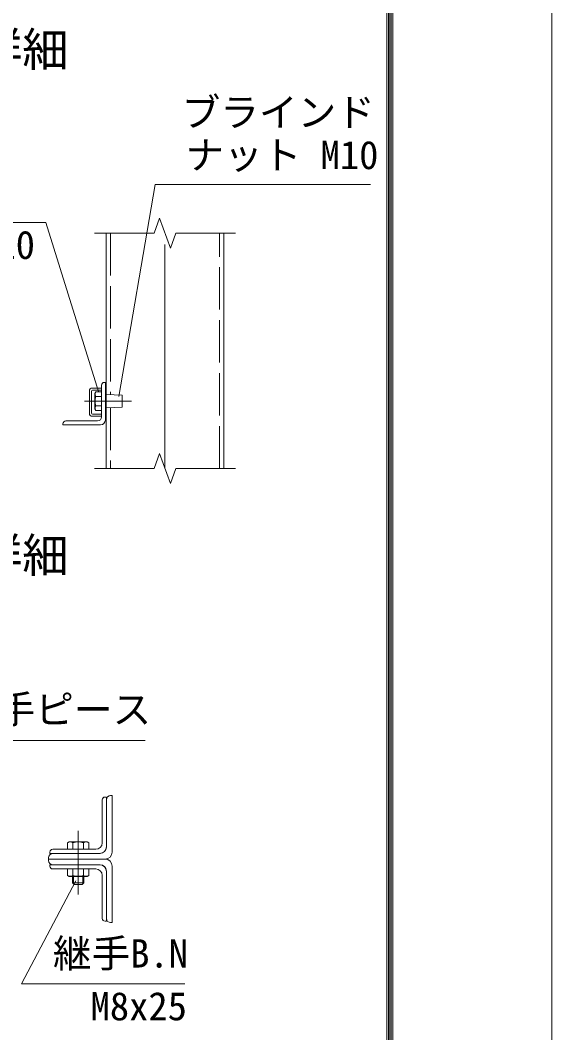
# Model space of a CAD drawing. Units: millimetres at full size; details may follow other scales. Extents: x -10500 to 10500, y -7425 to 7425.
# Drawn here: x 8243 to 10500, y -3808 to 497 of the extents above; entities that cross this region are included whole.
import ezdxf
from ezdxf.enums import TextEntityAlignment as Align

# ---------------------------------------------------------------- set-up
doc = ezdxf.new("R2010")
doc.units = ezdxf.units.MM
doc.header["$LTSCALE"] = 30
doc.linetypes.add('DASHED', pattern=[7.5, 6, -1.5])
doc.linetypes.add('USER1', pattern=[50.8, 31.75, -6.35, 6.35, -6.35])
for name, color, linetype, lineweight in [('0-0_D-STR-TXT', 7, 'Continuous', 13), ('0-1_D-STR-DIM', 7, 'Continuous', 13), ('0-2_D-STR1', 1, 'Continuous', 18), ('0-3_D-BMK', 2, 'USER1', 13), ('0-4_D-STR3', 3, 'Continuous', 13), ('0-A_D-TTL-TXT', 7, 'Continuous', 13), ('0-C_D-TTL', 7, 'Continuous', 18)]:
    doc.layers.add(name, color=color, linetype=linetype, lineweight=lineweight)
doc.styles.add('ＭＳ ゴシック', font='')
doc.styles.get('ＭＳ ゴシック').set_extended_font_data('MS Gothic')

msp = doc.modelspace()

# ---------------------------------------------------------------- linework, layer by layer
at = {"layer": '0-0_D-STR-TXT'}
for points in [[(9730.48, -201.21), (8815.73, -201.21), (8660.8, -1103.56)], [(7820, -363.38), (8351.5, -363.38), (8575.45, -1081.74)], [(8773.33, -2564.98), (7845.25, -2564.98), (7742.1, -2876.15)], [(8941.87, -3599.98), (8248.57, -3599.98), (8478.27, -3161.8)]]:
    msp.add_lwpolyline(points, dxfattribs=at)
at = {"layer": '0-1_D-STR-DIM'}
for p, q in [((8834.35, -345.23), (8811.26, -408.66)), ((8880.52, -472.09), (8834.35, -345.23)), ((8557.44, -408.66), (8811.26, -408.66)), ((8903.61, -408.66), (8880.52, -472.09)), ((8903.61, -408.66), (9157.44, -408.66)), ((8834.35, -1345.23), (8811.26, -1408.66)), ((8880.52, -1472.09), (8834.35, -1345.23)), ((8557.44, -1408.66), (8811.26, -1408.66)), ((8903.61, -1408.66), (8880.52, -1472.09)), ((8903.61, -1408.66), (9157.44, -1408.66))]:
    msp.add_line(p, q, dxfattribs=at)
at = {"layer": '0-2_D-STR1'}
for p, q in [((8607.44, -408.66), (8607.44, -1408.66)), ((9107.44, -1408.66), (9107.44, -408.66)), ((8588.24, -1188.91), (8588.24, -1054.91)), ((8600.24, -1042.91), (8604.24, -1042.91)), ((8604.24, -1202.91), (8604.24, -1042.91)), ((8424.24, -1222.91), (8424.24, -1218.91)), ((8424.24, -1222.91), (8584.24, -1222.91)), ((8436.24, -1206.91), (8570.24, -1206.91)), ((8608.75, -3018.58), (8608.75, -2817.58)), ((8626.75, -2799.58), (8632.75, -2799.58)), ((8632.75, -3039.58), (8632.75, -2799.58)), ((8380.75, -3045.58), (8581.75, -3045.58)), ((8362.75, -3069.58), (8362.75, -3063.58)), ((8362.75, -3069.58), (8602.75, -3069.58)), ((8362.75, -3069.58), (8362.75, -3075.58)), ((8362.75, -3069.58), (8602.75, -3069.58)), ((8380.75, -3093.58), (8581.75, -3093.58)), ((8608.75, -3120.58), (8608.75, -3321.58)), ((8632.75, -3099.58), (8632.75, -3339.58)), ((8626.75, -3339.58), (8632.75, -3339.58))]:
    msp.add_line(p, q, dxfattribs=at)
at = {"layer": '0-2_D-STR1', "linetype": 'DASHED'}
for p, q in [((8625.44, -408.66), (8625.44, -1095.44)), ((9089.44, -1408.66), (9089.44, -408.66)), ((8625.44, -1150.38), (8625.44, -1408.66))]:
    msp.add_line(p, q, dxfattribs=at)
at = {"layer": '0-2_D-STR1'}
for centre, radius, start, end in [((8600.24, -1054.91), 12, 90, 180), ((8570.24, -1188.91), 18, 270, 0), ((8584.24, -1202.91), 20, 270, 0), ((8436.24, -1218.91), 12, 90, 180), ((8626.75, -2817.58), 18, 90, 180), ((8380.75, -3063.58), 18, 90, 180), ((8581.75, -3018.58), 27, 270, 0), ((8602.75, -3039.58), 30, 270, 0), ((8380.75, -3075.58), 18, 180, 270), ((8581.75, -3120.58), 27, 0, 90), ((8602.75, -3099.58), 30, 0, 90), ((8626.75, -3321.58), 18, 180, 270)]:
    msp.add_arc(centre, radius, start, end, dxfattribs=at)
at = {"layer": '0-3_D-BMK'}
for p, q in [((8857.44, -1408.66), (8857.44, -408.66)), ((8857.44, -1100.22), (8857.44, -1177.59)), ((8715.04, -1122.91), (8515.04, -1122.91)), ((8488.75, -3219.58), (8488.75, -2949.58))]:
    msp.add_line(p, q, dxfattribs=at)
at = {"layer": '0-4_D-STR3'}
for p, q in [((8588.24, -1066.91), (8549.44, -1066.91)), ((8588.24, -1076.11), (8549.44, -1076.11)), ((8588.24, -1066.91), (8588.24, -1076.11)), ((8536.24, -1080.11), (8536.24, -1173.71)), ((8545.44, -1080.11), (8545.44, -1173.71)), ((8560.24, -1089.91), (8563.85, -1083.65)), ((8560.24, -1089.91), (8560.24, -1155.91)), ((8563.85, -1083.65), (8588.24, -1083.65)), ((8563.85, -1103.28), (8588.24, -1103.28)), ((8588.24, -1083.65), (8588.24, -1162.17)), ((8604.24, -1150.91), (8604.24, -1094.91)), ((8675.44, -1148.91), (8675.44, -1096.91)), ((8560.24, -1155.91), (8563.85, -1162.17)), ((8563.85, -1142.54), (8588.24, -1142.54)), ((8563.85, -1162.17), (8588.24, -1162.17)), ((8675.44, -1148.91), (8607.44, -1150.91)), ((8588.24, -1177.71), (8549.44, -1177.71)), ((8588.24, -1186.91), (8549.44, -1186.91)), ((8588.24, -1177.71), (8588.24, -1186.91)), ((8590.75, -2817.58), (8590.75, -3000.58)), ((8608.75, -2805.58), (8602.75, -2805.58)), ((8608.75, -2805.58), (8608.75, -3015.58)), ((8450.95, -2995.78), (8443.72, -2999.96)), ((8443.72, -3027.58), (8443.72, -2999.96)), ((8526.55, -2995.78), (8450.95, -2995.78)), ((8466.24, -3027.58), (8466.24, -2999.96)), ((8511.27, -3027.58), (8511.27, -2999.96)), ((8526.55, -2995.78), (8533.79, -2999.96)), ((8533.79, -3027.58), (8533.79, -2999.96)), ((8368.75, -3039.58), (8368.75, -3045.58)), ((8578.75, -3045.58), (8368.75, -3045.58)), ((8563.75, -3027.58), (8380.75, -3027.58)), ((8533.79, -3027.58), (8443.72, -3027.58)), ((8578.75, -3093.58), (8368.75, -3093.58)), ((8368.75, -3099.58), (8368.75, -3093.58)), ((8563.75, -3111.58), (8380.75, -3111.58)), ((8443.72, -3111.58), (8443.72, -3139.21)), ((8533.79, -3111.58), (8443.72, -3111.58)), ((8450.95, -3143.38), (8443.72, -3139.21)), ((8466.24, -3111.58), (8466.24, -3139.21)), ((8511.27, -3111.58), (8511.27, -3139.21)), ((8526.55, -3143.38), (8533.79, -3139.21)), ((8533.79, -3111.58), (8533.79, -3139.21)), ((8590.75, -3321.58), (8590.75, -3138.58)), ((8608.75, -3333.58), (8608.75, -3123.58)), ((8526.55, -3143.38), (8450.95, -3143.38)), ((8464.75, -3143.38), (8464.75, -3170.38)), ((8464.75, -3170.38), (8471.95, -3177.58)), ((8512.75, -3170.38), (8464.75, -3170.38)), ((8469.25, -3143.38), (8469.25, -3174.88)), ((8505.55, -3177.58), (8471.95, -3177.58)), ((8512.75, -3170.38), (8505.55, -3177.58)), ((8508.25, -3143.38), (8508.25, -3174.88)), ((8512.75, -3143.38), (8512.75, -3170.38)), ((8608.75, -3333.58), (8602.75, -3333.58))]:
    msp.add_line(p, q, dxfattribs=at)
msp.add_lwpolyline([(8607.44, -1150.91), (8607.44, -1094.91), (8675.44, -1096.91)], dxfattribs=at)
for centre, radius, start, end in [((8549.44, -1080.11), 13.2, 90, 180), ((8549.44, -1080.11), 4, 90, 180), ((8578.19, -1093.46), 17.38, 145.61575, 214.38425), ((8625.78, -1122.91), 64.96, 162.41205, 197.58795), ((8605.84, -1094.91), 1.6, 0, 180), ((8578.19, -1152.35), 17.38, 145.61575, 214.38425), ((8605.84, -1150.91), 1.6, 180, 0), ((8549.44, -1173.71), 13.2, 180, 270), ((8549.44, -1173.71), 4, 180, 270), ((8602.75, -2817.58), 12, 90, 180), ((8454.98, -3016.41), 19.93, 55.61585, 124.38415), ((8488.75, -3070.99), 74.52, 72.4121, 107.5879), ((8522.53, -3016.41), 19.93, 55.61585, 124.38415), ((8563.75, -3000.58), 27, 270, 0), ((8380.75, -3039.58), 12, 90, 180), ((8578.75, -3015.58), 30, 270, 0), ((8578.75, -3123.58), 30, 0, 90), ((8380.75, -3099.58), 12, 180, 270), ((8454.98, -3122.75), 19.93, 235.61585, 304.38415), ((8488.75, -3068.17), 74.52, 252.4121, 287.5879), ((8522.53, -3122.75), 19.93, 235.61585, 304.38415), ((8563.75, -3138.58), 27, 0, 90), ((8602.75, -3321.58), 12, 180, 270)]:
    msp.add_arc(centre, radius, start, end, dxfattribs=at)
at = {"layer": '0-C_D-TTL', "color": 2}
msp.add_lwpolyline([(-10500, 7425), (10500, 7425), (10500, -7425), (-10500, -7425)], close=True, dxfattribs=at)
at = {"layer": '0-C_D-TTL'}
for points in [[(-9825, 6875), (9825, 6875), (9825, -6875), (-9825, -6875)], [(-9818.75, 6868.75), (9818.75, 6868.75), (9818.75, -6868.75), (-9818.75, -6868.75)], [(-9812.5, 6862.5), (9812.5, 6862.5), (9812.5, -6862.5), (-9812.5, -6862.5)], [(-9806.25, 6856.25), (9806.25, 6856.25), (9806.25, -6856.25), (-9806.25, -6856.25)], [(-9800, 6850), (9800, 6850), (9800, -6850), (-9800, -6850)]]:
    msp.add_lwpolyline(points, close=True, dxfattribs=at)

# ---------------------------------------------------------------- texts
at = {"layer": '0-0_D-STR-TXT', "style": 'ＭＳ ゴシック'}
for s, p in [('ブラインド', (8928.45, 9.24)), ('ナット M10', (8944.31, -172.29)), ('M10x20', (7814.3, -554.39)), ('継手ピース', (7978.28, -2529.71)), ('継手B.N', (8381.59, -3566.61)), ('M8x25', (8541.5, -3790.99))]:
    msp.add_text(s, height=120.3, dxfattribs=at).set_placement(p, align=Align.BOTTOM_LEFT)
at = {"layer": '0-A_D-TTL-TXT', "style": 'ＭＳ ゴシック'}
for s, p in [('中胴縁取付詳細', (7070.24, 256.93)), ('下胴縁取付詳細', (7070.24, -1893.07))]:
    msp.add_text(s, height=144.3, dxfattribs=at).set_placement(p, align=Align.BOTTOM_LEFT)

doc.saveas('drawing.dxf')
